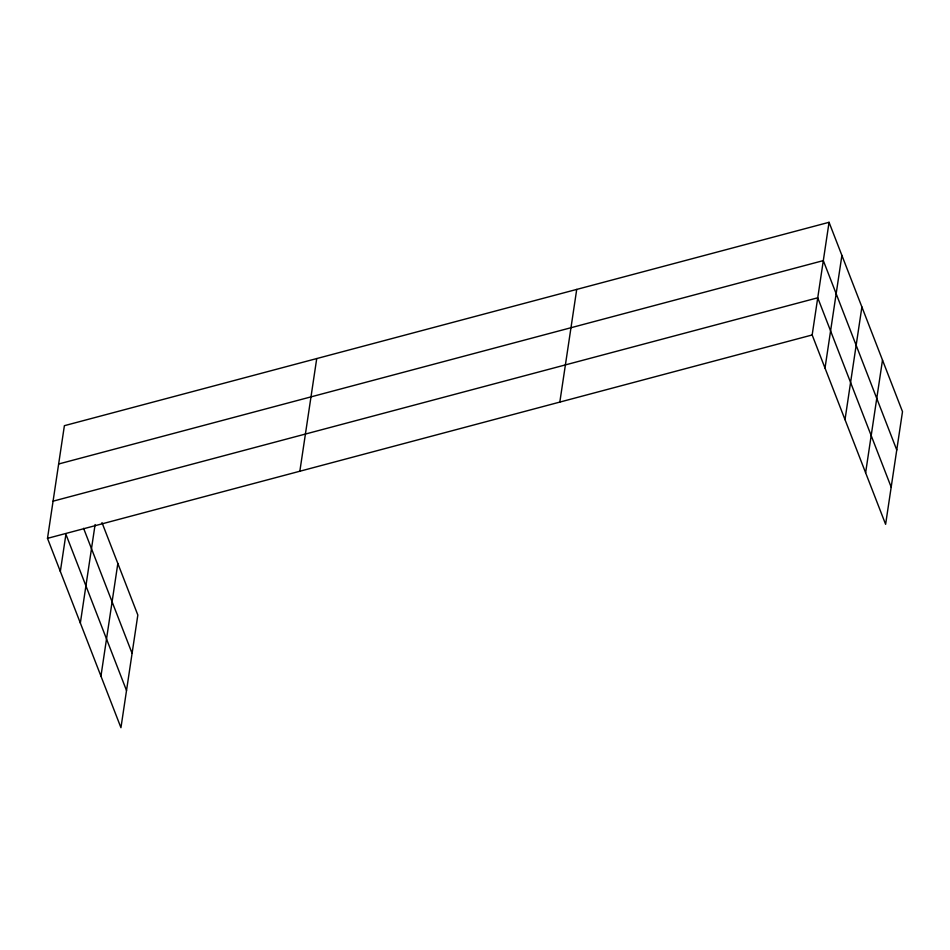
<?xml version="1.0" encoding="UTF-8"?>
<svg xmlns="http://www.w3.org/2000/svg" width="950" height="950" viewBox="0 0 950 950"><rect width="100%" height="100%" fill="white"/><g stroke="black" fill="none" stroke-linecap="round" stroke-linejoin="round"><path stroke-width="1.43" d="M101.982 522.607L137.833 615.03L120.947 727.7L47.5 538.353L64.386 425.683L829.053 222.3L902.5 411.647L885.614 524.317L812.167 334.97L829.053 222.3M60.337 571.461L65.918 534.28L126.516 690.519M80.346 623.022L95.107 524.531M100.949 676.139L117.836 563.469M299.844 471.236L316.73 358.566M559.823 402.088L576.721 289.418M825.016 368.077L841.902 255.408M845.013 419.639L861.899 306.969M865.616 472.767L882.502 360.086M58.651 463.992L823.318 260.609L896.752 449.956M53.069 501.173L817.736 297.789L891.183 487.136M47.5 538.353L812.167 334.97M83.588 528.307L132.086 653.339"/></g></svg>
